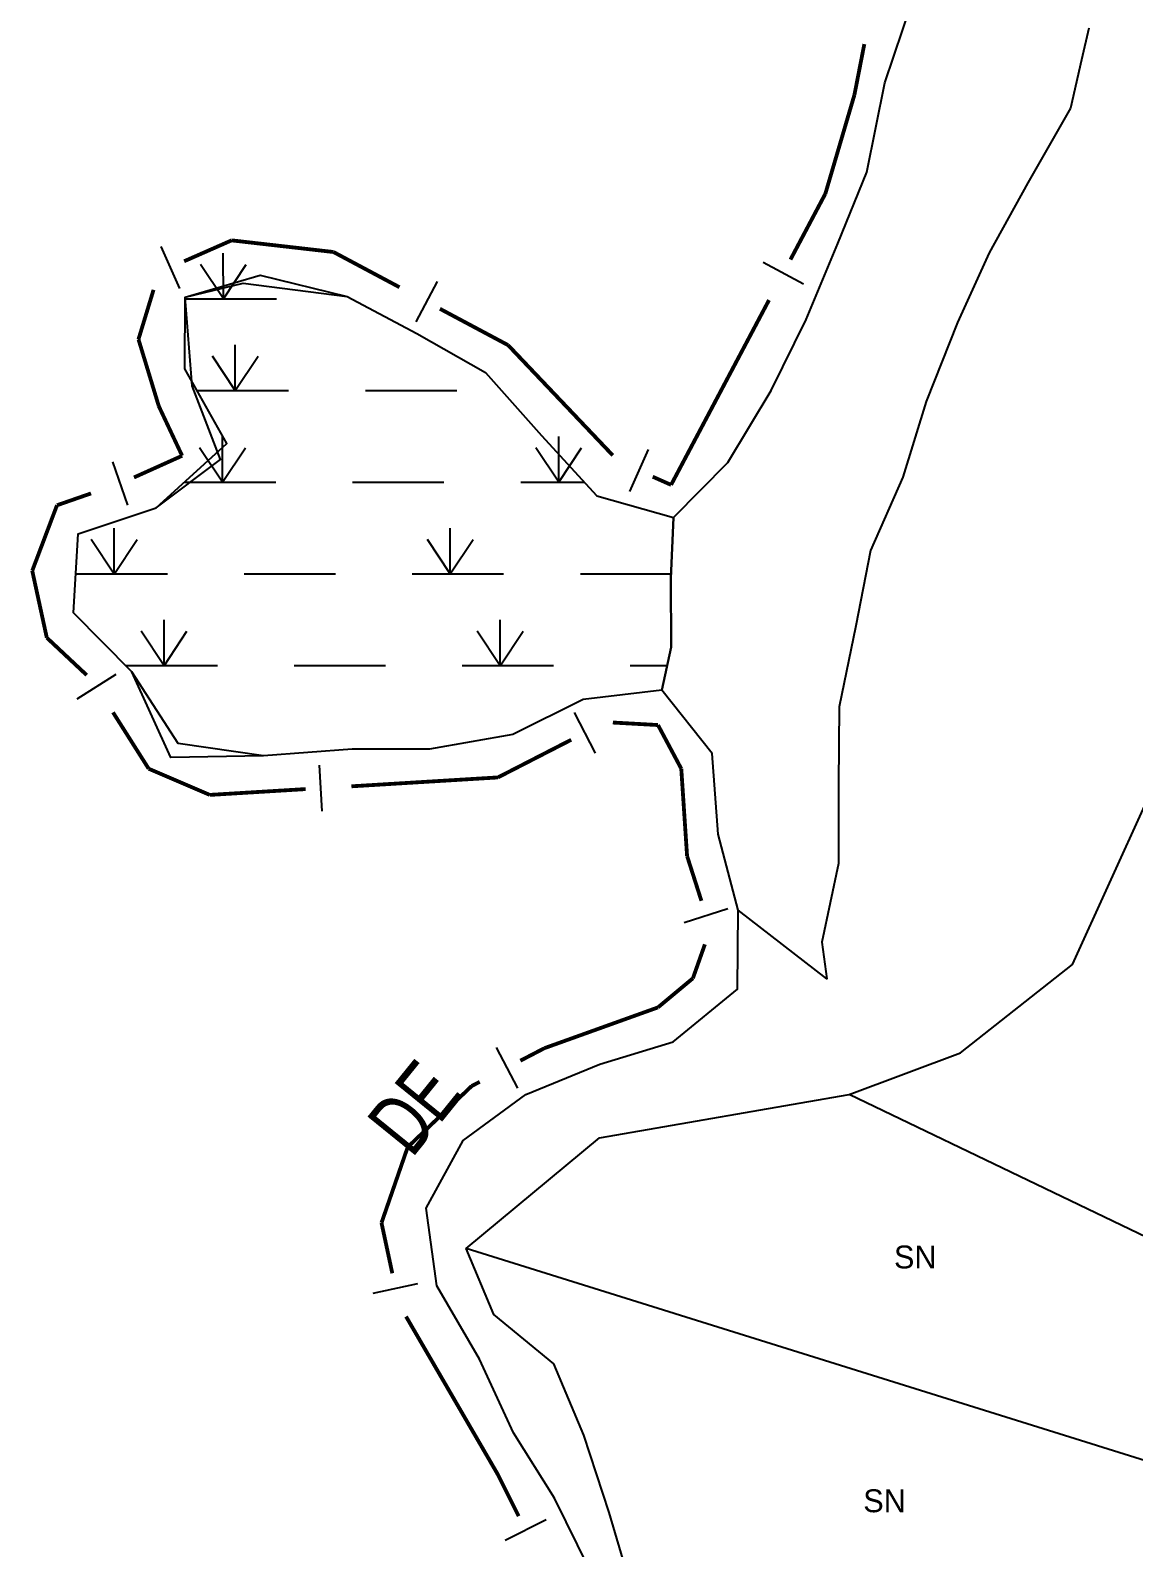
# Model space of a CAD drawing. Extents: x 209193 to 212081, y 4877574 to 4880493.
# Drawn here: x 209716.7 to 209788.9, y 4878582.7 to 4878682 of the extents above; entities that cross this region are included whole.
import ezdxf
from ezdxf.enums import TextEntityAlignment as Align

# ---------------------------------------------------------------- set-up
doc = ezdxf.new("R2010")
doc.units = 0
doc.header["$LTSCALE"] = 1.5
doc.header["$MEASUREMENT"] = 0
doc.linetypes.add('TRACO_00', pattern=[10, -10])
for name, color, linetype in [('CD_MALHA_LOTES', 7, 'CONTINUOUS'), ('HD-ALAGADO-BREJO', 170, 'CONTINUOUS'), ('HD-CURSO-PERENE', 170, 'CONTINUOUS'), ('HD-PRAIA', 251, 'CONTINUOUS'), ('HD-TXT-PRAIA', 7, 'CONTINUOUS'), ('LM-LIM-SETORES-BAIRROS', 250, 'CONTINUOUS'), ('RU-QUADRA', 210, 'CONTINUOUS'), ('Th_NmrPort', 1, 'CONTINUOUS')]:
    doc.layers.add(name, color=color, linetype=linetype)
doc.styles.add('ARIAL', font='ARIAL.SHX')

# ---------------------------------------------------------------- blocks, each defined once
blk = doc.blocks.new('*X11')
at = {"layer": 'HD-ALAGADO-BREJO'}
for points in [[(209729.373424, 4878664.427953), (209729.373017, 4878667.427953)], [(209729.373424, 4878664.427953), (209727.873118, 4878666.677749)], [(209729.373424, 4878664.427953), (209730.873118, 4878666.678157)], [(209730.156556, 4878658.42784), (209730.156254, 4878661.42784)], [(209730.156556, 4878658.42784), (209728.656329, 4878660.677689)], [(209730.156556, 4878658.42784), (209731.656329, 4878660.677991)], [(209729.322307, 4878652.427767), (209729.322043, 4878655.427767)], [(209751.322307, 4878652.429702), (209751.322043, 4878655.429702)], [(209729.322307, 4878652.427767), (209727.822109, 4878654.677635)], [(209729.322307, 4878652.427767), (209730.822109, 4878654.677899)], [(209751.322307, 4878652.429702), (209749.822109, 4878654.67957)], [(209751.322307, 4878652.429702), (209752.822109, 4878654.679834)], [(209722.226661, 4878646.427624), (209722.226444, 4878649.427624)], [(209744.226661, 4878646.429216), (209744.226444, 4878649.429216)], [(209722.226661, 4878646.427624), (209720.726499, 4878648.677515)], [(209722.226661, 4878646.427624), (209723.726499, 4878648.677732)], [(209744.226661, 4878646.429216), (209742.726499, 4878648.679107)], [(209744.226661, 4878646.429216), (209745.726499, 4878648.679324)], [(209725.491642, 4878640.427632), (209725.491414, 4878643.427632)], [(209747.491642, 4878640.4293), (209747.491414, 4878643.4293)], [(209725.491642, 4878640.427632), (209723.991471, 4878642.677518)], [(209725.491642, 4878640.427632), (209726.991471, 4878642.677746)], [(209747.491642, 4878640.4293), (209745.991471, 4878642.679186)], [(209747.491642, 4878640.4293), (209748.991471, 4878642.679413)]]:
    blk.add_lwpolyline(points, dxfattribs=at)
at = {"layer": 'HD-ALAGADO-BREJO', "const_width": 0.13}
for points in [[(209726.873424, 4878664.427613), (209727.873424, 4878664.427749)], [(209727.873424, 4878664.427749), (209732.873424, 4878664.428428)], [(209727.656556, 4878658.427588), (209728.656556, 4878658.427689)], [(209728.656556, 4878658.427689), (209733.656556, 4878658.428192)], [(209738.656556, 4878658.428696), (209744.656556, 4878658.4293)], [(209726.822307, 4878652.427547), (209727.822307, 4878652.427635)], [(209727.822307, 4878652.427635), (209732.822307, 4878652.428075)], [(209737.822307, 4878652.428515), (209743.822307, 4878652.429042)], [(209748.822307, 4878652.429482), (209749.822307, 4878652.42957)], [(209749.822307, 4878652.42957), (209752.822307, 4878652.429834)], [(209752.822307, 4878652.429834), (209753.00419, 4878652.427809)], [(209719.726661, 4878646.427443), (209720.726661, 4878646.427515)], [(209720.726661, 4878646.427515), (209725.726661, 4878646.427877)], [(209730.726661, 4878646.428239), (209736.726661, 4878646.428673)], [(209741.726661, 4878646.429035), (209742.726661, 4878646.429107)], [(209742.726661, 4878646.429107), (209747.726661, 4878646.429469)], [(209752.726661, 4878646.429831), (209757.726661, 4878646.430193)], [(209757.726661, 4878646.430193), (209758.665674, 4878646.427832)], [(209722.991642, 4878640.427443), (209723.991642, 4878640.427518)], [(209723.991642, 4878640.427518), (209728.991642, 4878640.427897)], [(209733.991642, 4878640.428276), (209739.991642, 4878640.428731)], [(209744.991642, 4878640.42911), (209745.991642, 4878640.429186)], [(209745.991642, 4878640.429186), (209750.991642, 4878640.429565)], [(209755.991642, 4878640.429944), (209757.991642, 4878640.430096)], [(209757.991642, 4878640.430096), (209758.412881, 4878640.427797)]]:
    blk.add_lwpolyline(points, dxfattribs=at)

msp = doc.modelspace()

# ---------------------------------------------------------------- linework, layer by layer
at = {"layer": 'CD_MALHA_LOTES', "linetype": 'Continuous', "flags": 128}
for points in [[(209770.335431, 4878612.37711), (209777.606793, 4878615.102997), (209784.948767, 4878620.881851), (209789.791659, 4878631.529542), (209790.502692, 4878635.708609), (209794.904491, 4878641.817321)], [(209745.261036, 4878602.295174), (209753.993471, 4878609.543725), (209770.335431, 4878612.37711)], [(209808.744543, 4878593.928511), (209770.335431, 4878612.37711)], [(209804.151814, 4878583.890687), (209800.191579, 4878585.128335), (209745.261036, 4878602.295174)], [(209756.193099, 4878578.044373), (209756.19672, 4878579.700553), (209754.627823, 4878585.01931), (209752.958858, 4878590.088121), (209751.009776, 4878594.757016), (209747.08019, 4878597.986194), (209745.261036, 4878602.295174)]]:
    msp.add_lwpolyline(points, dxfattribs=at)
at = {"layer": 'HD-ALAGADO-BREJO', "linetype": 'TRACO_00'}
msp.add_polyline3d([(209758.070632, 4878638.827167, 2.095713), (209752.930051, 4878638.227187, 2.095713), (209748.319122, 4878635.937603, 2.095713), (209742.85843, 4878634.977697, 2.095713), (209737.797993, 4878634.967585, 2.095713), (209732.007396, 4878634.537551, 2.095713), (209725.926848, 4878634.427439, 2.095713), (209723.377933, 4878640.036107, 2.095713), (209719.578502, 4878643.885147, 2.095713), (209719.87973, 4878649.05398, 2.095713), (209724.980563, 4878650.75371, 2.095713), (209729.61194, 4878654.962858, 2.095713), (209726.85284, 4878659.851686, 2.095713), (209726.873932, 4878664.540621, 2.095713), (209730.66447, 4878665.4505, 2.095713), (209737.484853, 4878664.580852, 2.095713), (209742.044684, 4878662.171502, 2.095713), (209746.534475, 4878659.612185, 2.095713), (209750.20383, 4878655.483206, 2.095713), (209753.823222, 4878651.534185, 2.095713), (209758.833322, 4878650.114621, 2.095713), (209758.652382, 4878646.13552, 2.095713), (209758.671337, 4878641.636543, 2.095713)], close=True, dxfattribs=at)
at = {"layer": 'HD-CURSO-PERENE', "linetype": 'Continuous'}
msp.add_polyline3d([(209753.316859, 4878581.360111, 2.197958), (209751.037735, 4878585.969013, 2.197958), (209748.358495, 4878590.227985, 2.197958), (209746.139428, 4878595.056838, 2.197958), (209743.340306, 4878599.865682, 2.197958), (209742.641427, 4878604.944513, 2.197958), (209745.062663, 4878609.363564, 2.197958), (209749.173716, 4878612.372974, 2.197958), (209754.014592, 4878614.352634, 2.197958), (209758.815346, 4878615.822409, 2.197958), (209763.02651, 4878619.271721, 2.197958), (209763.067715, 4878624.440548, 2.197958), (209761.748758, 4878629.409389, 2.197958), (209761.359952, 4878634.688181, 2.197958), (209758.070632, 4878638.827167, 2.197958), (209752.930051, 4878638.227187, 2.197958), (209748.319122, 4878635.937603, 2.197958), (209742.85843, 4878634.977697, 2.197958), (209737.797993, 4878634.967585, 2.197958), (209732.007396, 4878634.537551, 2.197958), (209726.407101, 4878635.337243, 2.197958), (209723.377933, 4878640.036107, 2.197958), (209719.578502, 4878643.885147, 2.197958), (209719.87973, 4878649.05398, 2.197958), (209724.980563, 4878650.75371, 2.197958), (209729.191662, 4878653.923085, 2.197958), (209727.342622, 4878658.731951, 2.197958), (209726.873932, 4878664.540621, 2.197958), (209731.784691, 4878665.990403, 2.197958), (209737.484853, 4878664.580852, 2.197958), (209742.044684, 4878662.171502, 2.197958), (209746.534475, 4878659.612185, 2.197958), (209750.20383, 4878655.483206, 2.197958), (209753.823222, 4878651.534185, 2.197958), (209758.833322, 4878650.114621, 2.197958), (209762.384465, 4878653.713884, 2.197958), (209765.215805, 4878658.432876, 2.197958), (209767.517084, 4878663.081872, 2.197958), (209769.588418, 4878668.05079, 2.197958), (209771.489669, 4878672.729771, 2.197958), (209772.671128, 4878678.568471, 2.197958), (209774.432498, 4878683.807322, 2.197958)], dxfattribs=at)
at = {"layer": 'HD-PRAIA', "linetype": 'Continuous'}
msp.add_polyline3d([(209786.003106, 4878682.14796, 3.40444), (209785.537396, 4878680.078723, 3.40444), (209784.821784, 4878676.899126, 3.465787), (209782.020408, 4878672.02017, 3.455562), (209779.489126, 4878667.441153, 3.455562), (209777.427889, 4878662.882142, 3.455562), (209775.356511, 4878657.723267, 3.424889), (209773.84523, 4878652.774356, 3.373767), (209771.733931, 4878647.965401, 3.353318), (209770.762701, 4878643.036498, 3.220401), (209769.671375, 4878637.737677, 2.995463), (209769.640203, 4878632.708818, 2.995463), (209769.638989, 4878627.490004, 2.995463), (209768.537697, 4878622.341148, 2.995463), (209768.857169, 4878619.951698, 2.627384), (209763.067715, 4878624.440548, 2.197958), (209761.748758, 4878629.409389, 2.197958), (209761.359952, 4878634.688181, 2.197958), (209758.070632, 4878638.827167, 2.197958), (209758.671337, 4878641.636543, 2.095713), (209758.652382, 4878646.13552, 2.095713), (209758.833322, 4878650.114621, 2.095713), (209762.384465, 4878653.713884, 2.197958), (209765.215805, 4878658.432876, 2.197958), (209767.517084, 4878663.081872, 2.197958), (209769.588418, 4878668.05079, 2.197958), (209771.489669, 4878672.729771, 2.197958), (209772.671128, 4878678.568471, 2.197958), (209774.432498, 4878683.807322, 2.197958)], dxfattribs=at)
at = {"layer": 'LM-LIM-SETORES-BAIRROS', "const_width": 0.25}
for points in [[(209771.319851, 4878681.097656), (209770.74532, 4878678.153184)], [(209770.74532, 4878678.153184), (209770.672441, 4878677.779679)], [(209770.672441, 4878677.779679), (209768.804655, 4878671.429205)], [(209768.767882, 4878671.304177), (209766.487444, 4878667.001463)], [(209768.804655, 4878671.429205), (209768.767882, 4878671.304177)], [(209729.914869, 4878668.256882), (209726.807698, 4878666.889726)], [(209730.516307, 4878668.188147), (209729.914869, 4878668.256882)], [(209736.580827, 4878667.495058), (209730.516307, 4878668.188147)], [(209737.371418, 4878667.07341), (209736.580827, 4878667.495058)], [(209740.90083, 4878665.191057), (209737.371418, 4878667.07341)], [(209724.806195, 4878665.020819), (209723.932709, 4878662.150797)], [(209765.082563, 4878664.350745), (209758.994746, 4878652.864297)], [(209748.008184, 4878661.400468), (209743.547889, 4878663.779292)], [(209723.932709, 4878662.150797), (209723.820278, 4878661.78138)], [(209723.820278, 4878661.78138), (209724.872493, 4878658.324102)], [(209748.659051, 4878660.715344), (209748.008184, 4878661.400468)], [(209754.857797, 4878654.190349), (209748.659051, 4878660.715344)], [(209724.872493, 4878658.324102), (209725.15347, 4878657.400893)], [(209725.15347, 4878657.400893), (209726.445756, 4878654.654786)], [(209726.677118, 4878654.163142), (209723.524936, 4878652.744659)], [(209726.445756, 4878654.654786), (209726.677118, 4878654.163142)], [(209758.673717, 4878652.258582), (209757.472538, 4878652.792439)], [(209758.994746, 4878652.864297), (209758.673717, 4878652.258582)], [(209720.714912, 4878651.700138), (209718.825918, 4878651.043097)], [(209718.487512, 4878650.925391), (209717.20053, 4878647.518675)], [(209718.825918, 4878651.043097), (209718.487512, 4878650.925391)], [(209717.20053, 4878647.518675), (209716.868636, 4878646.640132)], [(209716.868636, 4878646.640132), (209717.731282, 4878642.67196)], [(209717.731282, 4878642.67196), (209717.820916, 4878642.259645)], [(209717.820916, 4878642.259645), (209720.43124, 4878639.812466)], [(209722.152887, 4878637.37437), (209724.293095, 4878633.995094)], [(209754.86273, 4878636.710074), (209756.85965, 4878636.599133)], [(209756.85965, 4878636.599133), (209757.816665, 4878636.545967)], [(209757.816665, 4878636.545967), (209759.247963, 4878633.862282)], [(209747.341588, 4878633.11776), (209752.142304, 4878635.582993)], [(209724.293095, 4878633.995094), (209724.486874, 4878633.689127)], [(209724.486874, 4878633.689127), (209727.830569, 4878632.256115)], [(209759.247963, 4878633.862282), (209759.340312, 4878633.689127)], [(209759.340312, 4878633.689127), (209759.659853, 4878628.896008)], [(209728.486449, 4878631.975024), (209734.761359, 4878632.355322)], [(209737.755865, 4878632.536808), (209746.739381, 4878633.081264)], [(209746.739381, 4878633.081264), (209747.341588, 4878633.11776)], [(209727.830569, 4878632.256115), (209728.486449, 4878631.975024)], [(209759.659853, 4878628.896008), (209759.721224, 4878627.975449)], [(209759.721224, 4878627.975449), (209760.65914, 4878625.044462)], [(209760.88604, 4878622.19736), (209760.2204, 4878620.31138)], [(209760.102136, 4878619.976299), (209758.070451, 4878618.283228)], [(209760.2204, 4878620.31138), (209760.102136, 4878619.976299)], [(209757.816665, 4878618.07174), (209750.598036, 4878615.480437)], [(209758.070451, 4878618.283228), (209757.816665, 4878618.07174)], [(209750.388883, 4878615.405357), (209748.811607, 4878614.585173)], [(209750.598036, 4878615.480437), (209750.388883, 4878615.405357)], [(209745.627484, 4878612.929429), (209741.713328, 4878609.193188)], [(209746.149957, 4878613.201115), (209745.627484, 4878612.929429)], [(209741.437454, 4878608.929854), (209739.926654, 4878604.565324)], [(209741.713328, 4878609.193188), (209741.437454, 4878608.929854)], [(209739.926654, 4878604.565324), (209739.72335, 4878603.978)], [(209739.72335, 4878603.978), (209740.431241, 4878600.67451)], [(209741.330718, 4878597.845793), (209746.85813, 4878588.335392)], [(209746.85813, 4878588.335392), (209747.341588, 4878587.50356)], [(209747.341588, 4878587.50356), (209748.700169, 4878584.786398)]]:
    msp.add_lwpolyline(points, dxfattribs=at)
at = {"layer": 'LM-LIM-SETORES-BAIRROS'}
for points in [[(209725.288275, 4878667.85996), (209726.496491, 4878665.114015)], [(209764.693791, 4878666.820331), (209767.34451, 4878665.41545)], [(209743.371418, 4878665.57341), (209741.959654, 4878662.926351)], [(209757.167935, 4878654.569295), (209755.949519, 4878651.827861)], [(209722.111125, 4878653.773925), (209723.096686, 4878650.940434)], [(209719.815554, 4878638.26143), (209722.350012, 4878639.866586)], [(209753.717078, 4878634.705447), (209752.346664, 4878637.374148)], [(209735.850271, 4878630.918565), (209735.668785, 4878633.91307)], [(209759.53528, 4878623.634874), (209762.392552, 4878624.549201)], [(209747.232361, 4878615.454646), (209748.61642, 4878612.792996)], [(209739.174066, 4878599.382414), (209742.107474, 4878600.011001)], [(209747.805742, 4878583.221151), (209750.489023, 4878584.562792)]]:
    msp.add_lwpolyline(points, dxfattribs=at)
at = {"layer": 'RU-QUADRA', "linetype": 'Continuous'}
msp.add_lwpolyline([(209756.19672, 4878579.700553), (209754.627823, 4878585.01931), (209752.958858, 4878590.088121), (209751.009776, 4878594.757016), (209747.08019, 4878597.986194), (209745.261036, 4878602.295174), (209753.993471, 4878609.543725), (209770.335431, 4878612.37711), (209777.606793, 4878615.102997), (209784.948767, 4878620.881851), (209789.791659, 4878631.529542)], dxfattribs=at)

# ---------------------------------------------------------------- block references
at = {"layer": 'HD-ALAGADO-BREJO'}
msp.add_blockref('*X11', (0, 0), dxfattribs=at)

# ---------------------------------------------------------------- texts
at = {"layer": 'HD-TXT-PRAIA', "style": 'ARIAL', "width": 0.7}
msp.add_text('DE', height=4, rotation=51, dxfattribs=at).set_placement((209741.715178, 4878608.158785))
at = {"layer": 'Th_NmrPort', "color": 1}
for p in [(209773.259558, 4878601.74179), (209771.249407, 4878585.791822)]:
    msp.add_text('SN', height=1.5, dxfattribs=at).set_placement(p, align=Align.MIDDLE_LEFT)

doc.saveas('drawing.dxf')
